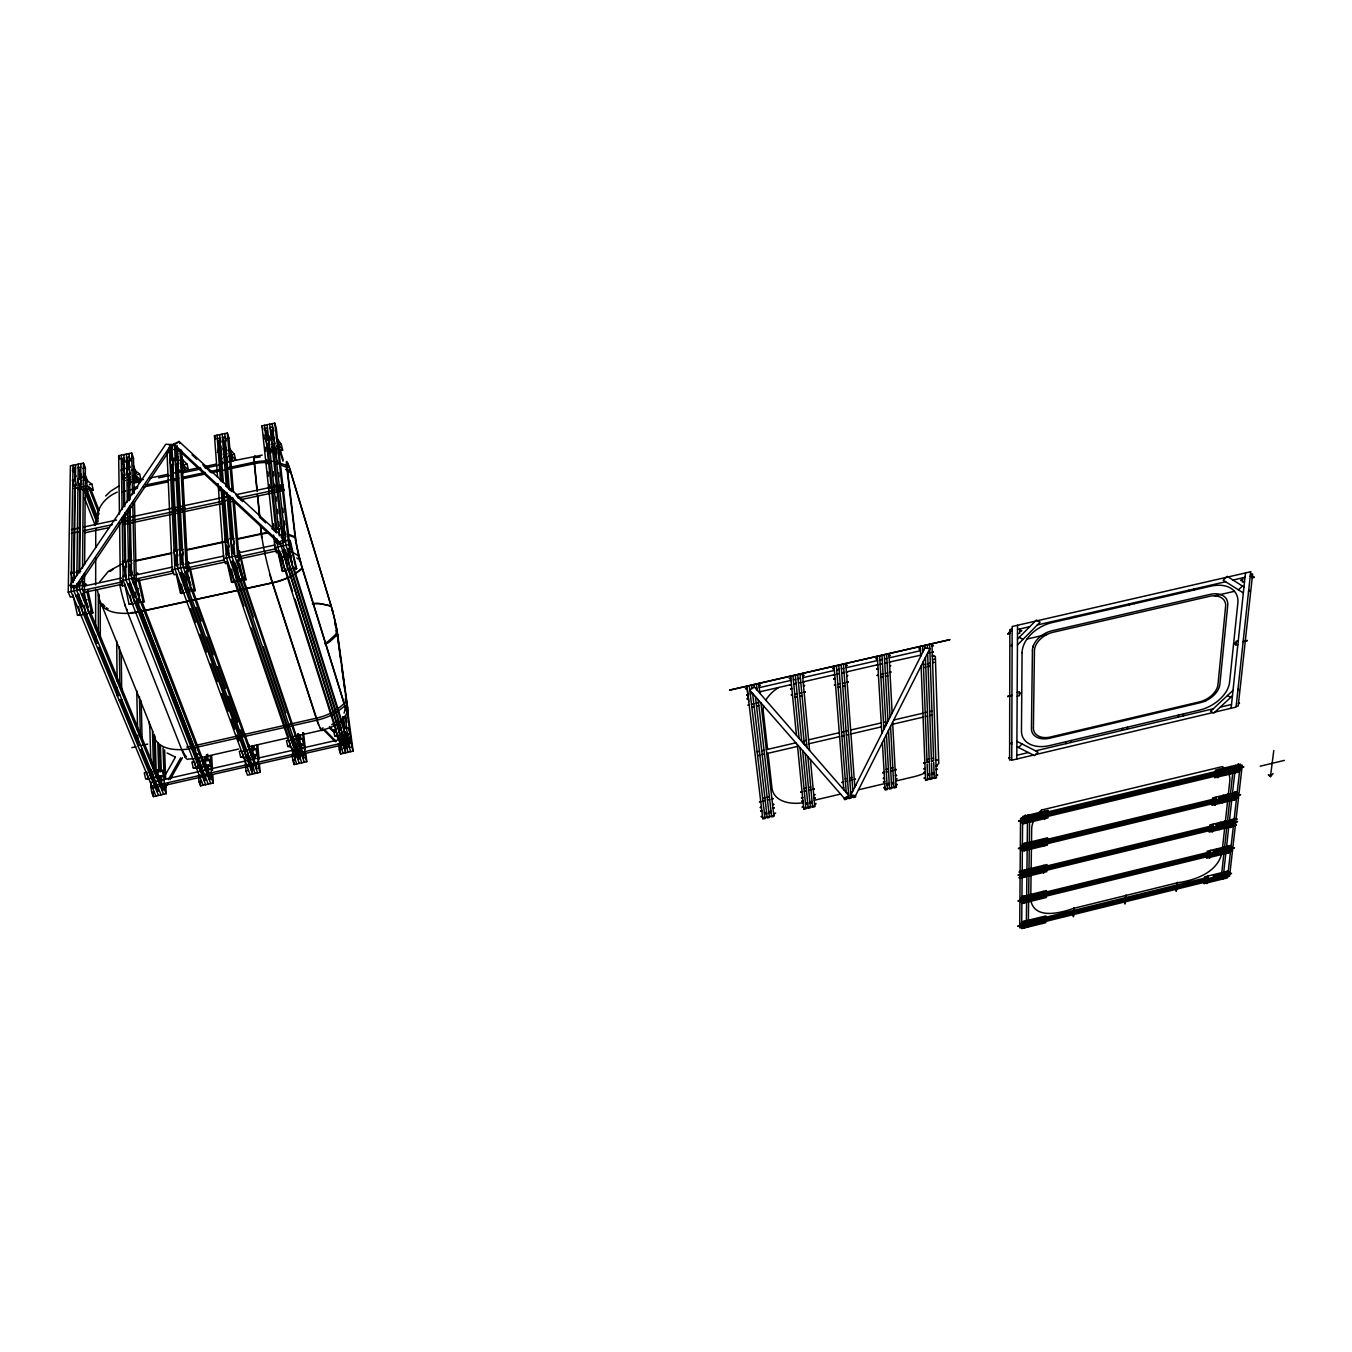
<?xml version="1.0" encoding="UTF-8"?>
<svg xmlns="http://www.w3.org/2000/svg" width="1352" height="1352" viewBox="0 0 1352 1352"><rect width="100%" height="100%" fill="white"/><g stroke="black" fill="none" stroke-linecap="round" stroke-linejoin="round"><path stroke-width="1.5" d="M95.62 635.051L95.603 643.4L98.358 642.792M95.62 628.781L95.671 589.151M95.671 584.977L95.705 557.852M95.722 547.425L95.738 528.649M95.738 524.475L95.755 516.126L98.307 515.585M1008.829 632.787L1009.876 632.55M1009.741 696.128L1009.606 760.094L1011.752 759.587M1009.741 695.773L1009.876 629.559L1012.158 629.035M1016.805 759.013L1017.549 625.283M81.576 594.677L84.399 594.069L84.551 573.062M84.618 564.646L85.379 467.961L83.486 463.077L70.405 465.798L68.225 592.125L70.304 597.111L73.126 596.502M1019.814 628.967L1019.797 633.158L1017.498 633.682M1019.729 925.85L1019.712 927.827L1229.593 876.079L1229.813 874.085M1019.729 925.579L1020.101 875.285L1235.677 822.777L1229.847 873.798M1020.523 820.884L1020.118 874.034L1235.812 821.509L1241.964 767.649M1020.523 820.579L1020.54 818.45L1242.251 765.164L1241.998 767.328M84.399 594.069L82.337 589.083L82.455 576.476M82.54 568.077L83.486 463.077M1020.692 927.506L1020.709 926.154L1228.782 874.879L1228.63 876.248M1021.588 818.23L1021.571 819.735L1042.73 814.648M1023.768 928.08L1024.191 927.979M1023.836 921.354L1024.258 921.253M1024.022 902.95L1024.444 902.849M1024.089 896.038L1024.512 895.937M1024.275 877.161L1024.698 877.042M1024.343 870.063L1024.765 869.944M1024.529 850.662L1024.968 850.543M1024.596 843.361L1025.036 843.259M1024.799 823.436L1025.238 823.334M1024.867 815.949L1025.306 814.986L1025.306 815.831M78.855 586.869L78.889 582.661M79.007 572.149L79.988 483.779M80.038 479.571L80.157 469.043M79.616 581.275L79.514 589.692L163.626 794.283M79.7 572.876L80.867 463.618M1026.303 927.472L1026.32 926.12M1026.337 924.768L1026.354 923.433M1026.354 922.081L1026.607 900.939M1026.607 899.57L1026.641 898.184M1026.641 896.798L1026.895 875.099M1026.895 873.696L1026.928 872.26M1026.928 870.84L1027.182 848.566M1027.182 847.112L1027.216 845.642M1027.216 844.189L1027.486 821.289M1027.486 819.802L1027.52 818.298M1027.52 816.811L1027.554 815.29M76.777 583.996L76.692 590.3L161.074 794.858M76.878 575.58L78.247 464.158M1027.79 927.1L1027.807 925.748M1027.824 924.413L1027.824 923.061M1027.841 921.709L1027.858 920.357L1045.907 915.929L1045.873 917.281M1028.095 900.584L1028.078 901.953L1046.296 897.491L1046.33 896.106M1028.111 899.198L1028.128 897.812M1028.145 896.427L1028.162 895.041L1046.431 890.579L1046.414 891.965M1028.399 874.727L1028.382 876.147L1046.837 871.651L1046.87 870.232M1028.416 873.324L1028.433 871.905M1028.449 870.485L1028.466 869.049L1046.989 864.553L1046.955 865.973M1028.72 848.194L1028.703 849.647L1047.394 845.118L1047.428 843.665M1028.737 846.741L1028.754 845.27M1028.771 843.817L1028.787 842.364L1047.546 837.817L1047.53 839.288M1029.041 820.918L1029.024 822.422L1047.969 817.859L1048.003 816.355M1029.058 819.43L1029.075 817.926M1029.092 816.422L1029.109 814.935M1028.365 920.239L1028.602 901.835M1028.686 894.923L1028.906 876.028M1028.99 868.93L1029.227 849.512M1029.311 842.228L1029.548 822.286M73.329 581.766L73.397 577.558M73.447 573.332L74.715 484.878M74.782 480.67L74.935 470.141L72.315 470.682M73.938 586.7L73.87 590.908L158.522 795.449M74.022 580.397L75.627 464.699M1030.816 894.399L1031.052 875.504M1031.153 868.407L1031.407 848.988M1031.508 841.704L1031.66 829.232A36.572 23.254 -25.1 0 1 1033.367 821.374M1042.493 923.467L1042.51 922.132M1042.544 920.78L1042.578 919.428M1042.595 918.076L1042.629 916.724M1042.983 898.303L1043 896.934M1043.034 895.548L1043.068 894.162M1043.085 892.776L1043.119 891.391M1043.507 871.06L1043.659 873.206M1043.541 869.64L1043.558 868.221M1043.592 866.801L1043.626 865.364M1043.997 845.946L1044.031 844.493M1044.048 843.023L1044.082 841.569M1044.116 840.099L1044.133 838.646M1044.555 817.183L1044.707 819.464M1044.589 815.695L1044.623 814.191M1044.64 812.687L1044.673 811.183M1045.789 921.32L1045.755 922.672L1021.673 928.604L1022.636 816.473L1048.138 810.355L1048.104 811.859M1045.823 919.968L1045.84 918.616M1046.347 894.737L1046.38 893.351M1046.904 868.812L1046.921 867.392M1047.462 842.212L1047.496 840.741M1048.037 814.867L1048.07 813.363M1065.967 743.651L1066.018 741.69M1069.584 618.574L1069.618 617.543M1071.004 742.468L1071.054 740.507M1074.924 617.357L1074.958 616.309M1071.376 913.665L1071.426 912.313M1073.437 914.51L1073.353 916.774L1073.843 914.408M1073.572 910.454L1074.079 907.733L1073.995 910.352M1075.989 912.532L1076.04 911.18M1122.346 730.317L1122.447 728.356M1129.309 604.868L1129.359 603.837M1127.331 729.134L1127.45 727.173M1134.598 603.651L1134.649 602.62M1123.073 900.922L1123.157 899.57M1125.084 901.767L1124.948 904.049L1125.489 901.666M1125.337 897.694L1125.912 894.973L1125.743 897.593M1127.669 899.79L1127.754 898.438M1178.352 717.067L1178.505 715.09M1188.594 591.263L1188.678 590.232M1183.321 715.884L1183.473 713.924M1193.85 590.063L1193.951 589.016M1174.466 888.264L1174.584 886.895M1176.426 889.109L1176.223 891.391L1176.832 889.008M1176.781 885.036L1177.423 882.298L1177.203 884.935M1179.028 887.132L1179.147 885.78M1204.057 882.298L1203.922 883.667L1227.515 877.837L1240.392 764.167L1215.448 770.167L1215.296 771.688M1204.209 880.929L1204.345 879.577M1204.48 878.208L1204.615 876.84L1222.293 872.496L1222.14 873.865M1206.643 856.813L1206.508 858.216L1224.354 853.839L1224.506 852.436M1206.795 855.427L1206.93 854.025M1207.082 852.622L1207.218 851.219L1225.115 846.842L1224.963 848.245M1209.313 830.669L1209.161 832.088L1227.227 827.694L1227.396 826.258M1209.448 829.232L1209.601 827.796M1209.736 826.359L1209.888 824.923L1228.022 820.512L1227.869 821.948M1212.034 803.815L1211.882 805.285L1230.185 800.857L1230.354 799.37M1212.186 802.344L1212.338 800.857M1212.474 799.387L1212.626 797.917L1231.013 793.472L1230.844 794.942M1214.823 776.234L1214.671 777.738L1233.227 773.276L1233.396 771.772M1214.992 774.713L1215.144 773.209M1207.268 881.504L1206.88 883.6L1207.353 882.805M1207.42 880.152L1207.556 878.783M1207.691 877.414L1208.063 875.995M1209.905 856.019L1209.499 858.165L1209.989 857.354M1210.04 854.616L1210.192 853.23M1210.327 851.828L1210.699 850.357M1212.592 829.858L1212.186 832.055L1212.676 831.243M1212.744 828.421L1212.896 826.985M1213.048 825.548L1213.42 824.061M1215.363 803.003L1214.941 805.251L1215.448 804.423M1215.516 801.533L1215.668 800.063M1215.82 798.576L1216.208 797.038M1218.22 775.423L1217.78 777.738L1218.287 776.876M1218.372 773.902L1218.524 772.398M1218.676 770.877L1219.082 769.305M1242.742 577.828L1242.302 582.07L1244.533 581.546M1231.114 708.262L1245.446 573.045M1217.358 848.735L1217.763 848.633M1219.386 829.604L1219.808 829.503M1220.146 822.422L1220.569 822.32M1222.242 802.767L1222.664 802.665M1223.036 795.398L1223.459 795.297M1225.182 775.22L1225.605 775.118M1225.977 767.632L1226.416 767.53M1250.684 571.845L1236.049 707.096L1214.907 712.098M1221.633 847.687L1222.056 847.586M1224.506 821.357L1224.912 821.255M1227.43 794.334L1227.853 794.232M1229.627 774.155L1230.05 774.037M1230.455 766.567L1230.878 766.466M1222.546 847.467L1224.642 828.32M1225.419 821.137L1227.565 801.482M1228.377 794.097L1229.745 781.49A36.588 22.73 -27.5 0 0 1229.002 774.29M1245.276 641.22L1238.212 705.964L1236.117 706.454M1245.31 640.865L1252.628 573.907L1250.397 574.414M1239.446 703.226L1238.5 703.277M1253.321 576.493L1252.341 576.543M1221.802 872.615L1223.847 853.957M1224.625 846.96L1226.72 827.813M1227.515 820.63L1229.678 800.976M1230.489 793.59L1232.72 773.412M1221.549 879.307L1221.684 877.955M1221.836 876.586L1221.988 875.217M1224.659 851.05L1224.811 849.647M1227.548 824.821L1227.701 823.385M1230.523 797.9L1230.675 796.429M1233.565 770.251L1233.734 768.747M1233.903 767.209L1234.072 765.705M1222.985 878.952L1223.138 877.6M1223.29 876.231L1223.442 874.862M1213.2 876.062L1223.594 873.493L1225.977 852.081M1226.112 850.678L1226.281 849.276M1226.433 847.873L1228.883 825.903M1229.036 824.466L1229.205 823.013M1229.357 821.577L1231.858 799.015M1232.027 797.528L1237.739 796.159L1237.57 797.629L1021.335 849.986L1021.335 848.532L1232.027 797.528L1232.196 796.058M1232.348 794.587L1234.934 771.4M1235.086 769.88L1235.272 768.358M1235.424 766.854L1235.61 765.333M1225.047 878.445L1225.453 878.344M1225.825 871.617L1226.23 871.516M1227.903 852.96L1228.326 852.858M1228.698 845.963L1229.103 845.862M1231.638 819.616L1232.061 819.515M1233.835 799.962L1234.258 799.86M1234.663 792.576L1235.187 791.63L1235.086 792.475M1236.928 772.381L1237.367 772.279M1237.773 764.809L1238.314 763.829L1238.212 764.691M1231.249 826.714L1230.743 827.61M1273.787 750.512L1270.441 776.639L1268.362 774.662L1270.441 776.623L1273.026 773.597M1032.894 647.152L1033.367 645.664M1221.566 854.515C1215.955 873.189 1194.678 880.321 1177.389 882.805M344.084 713.129L345.673 707.62L347.109 712.284A28.595 21.007 -6.5 0 1 344.016 717.675M886.76 723.675L850.763 795.145L855.546 795.618L929.855 648.656L924.886 647.98L886.895 723.421M99.642 581.918L108.329 571.372L121.748 564.088M164.944 788.672L168.037 783.214M170.082 779.58L182.419 757.779M162.172 790.531L165.248 785.09M168.341 779.631L180.695 757.83M163.947 777.315L175.304 757.34M76.895 587.85L76.016 585.703L171.349 444.538L165.789 444.233L70.067 585.281L70.946 587.41L76.895 587.85L172.076 446.65L171.349 444.538M287.553 534.699L295.547 537.792L287.046 466.524A21.125 1.724 76.4 0 1 290.308 470.885L331.088 606.118A19.807 1.538 76.7 0 1 332.761 612.067A19.756 1.538 76.7 0 1 337.206 633.04L328.063 641.49A40.611 30.978 -5.1 0 1 324.767 643.4M337.206 633.023L347.025 704.933L344.794 707.62M278.951 462.671L286.573 465.527A22.359 1.808 76.4 0 1 290.41 470.665L331.206 606A20.905 1.622 76.7 0 1 337.662 634.443L330.006 641.524A40.949 31.248 -5.1 0 1 325.24 644.346M337.662 634.46L347.65 707.4L345.351 709.986M105.659 495.998L110.492 491.3L119.365 485.672M1012.107 644.465L1010.992 645.597L1012.107 646.205M1017.481 639.073L1036.359 620.078L1040.094 622.19L1017.448 644.955M295.53 537.724A22.004 1.876 76.5 0 0 302.375 567.975L344.287 703.53L336.918 709.631M1011.803 742.501L1010.721 743.566L1011.803 744.107M1018.495 747.504L1022.112 743.989M1238.449 589.844L1242.437 586.024M1248.521 591.77L1249.721 590.638L1248.724 589.996M286.573 465.527L295.057 536.727A23.254 1.994 76.5 0 0 302.307 568.702L344.76 705.981L337.341 711.845M1233.024 690.382L1210.547 711.304L1213.775 713.146L1232.449 695.79M1237.807 690.788L1238.956 689.74L1237.993 689.182M302.375 567.975L294.415 574.059M302.307 568.702L294.297 574.566M337.206 721.207L335.854 722.188M110.188 571.406L113.196 569.243M803.257 743.194L848.819 795.601L844.29 798.288L749.65 689.976L754.45 687.053L803.037 742.958M335.195 710.713L333.403 711.76A42.03 26.736 -16.6 0 1 316.216 718.233L195.77 745.408M333.285 723.827L331.73 724.672M290.629 576.205L292.556 575.158M173.631 444.064L279.272 541.966L284.934 539.042L285.61 541.206L279.949 544.112L174.357 446.16L173.631 444.064L179.055 441.462L284.934 539.042M117.252 492.162C105.862 496.843 94.86 508.605 98.155 521.788M1205.781 700.758L1204.074 701.485M122.305 491.976L125.753 490.877M322.249 728.187L323.162 727.967M1073.64 908.341C1061.489 912.617 1035.598 920.019 1030.951 901.26M1074.063 908.24L1125.472 895.582M1125.878 895.48L1176.967 882.907M1021.723 921.878L1026.371 920.729M1223.746 872.124L1228.292 871.009M1223.594 873.493L1229.086 872.141L1228.934 873.51L1020.726 924.819L1020.726 923.467L1207.911 877.363M1214.738 877.009L1221.498 875.352M1017.988 926.002L1021.689 925.089M1227.92 874.271L1231.537 873.375L1227.886 874.558M1017.988 926.289L1021.689 925.376M1219.724 828.117L1220.586 827.914M1021.943 896.562L1026.658 895.413M1226.602 846.47L1231.199 845.338M1210.564 851.777L1020.929 898.201L1020.929 899.587L1231.841 847.924L1232.01 846.521L1213.014 851.168M1018.157 900.804L1019.915 900.381M1232.771 848.228L1234.477 847.805L1232.737 848.532M1018.157 901.091L1019.915 900.669M1021.875 903.474L1026.574 902.325M1225.825 853.484L1230.404 852.351M1222.901 798.305L1223.78 798.086M1020.135 871.026L1026.945 869.421M1229.526 820.14L1236.167 818.467M1019.205 871.888L1020.135 871.668M1026.928 870.012L1028.095 869.725M1228.326 821.002L1229.458 820.732M1236.1 819.109L1236.995 818.889M1019.205 872.192L1020.135 871.972M1026.928 870.316L1028.095 870.029M1228.292 821.306L1229.424 821.036M1236.049 819.413L1236.962 819.194M1022.146 872.006L1213.268 825.497M1215.769 824.889L1234.021 820.444M1018.242 874.947L1022.129 873.983M1233.784 822.455L1237.587 821.526L1233.751 822.76M1018.242 875.234L1022.129 874.288M1022.112 876.265L1233.531 824.754M1019.171 877.566L1020.084 877.347M1026.878 875.69L1028.027 875.403M1227.684 826.765L1228.816 826.478M1235.441 824.872L1236.336 824.652M1019.171 877.87L1020.084 877.634M1026.861 875.995L1028.027 875.707M1227.65 827.069L1228.782 826.782M1235.407 825.176L1236.303 824.957M1020.084 878.276L1026.861 876.518M1228.714 827.323L1235.322 825.818M1260.216 766.195L1284.4 760.382M1022.568 823.976L1027.452 822.793M1234.765 772.905L1239.531 771.755M1022.399 843.902L1027.233 842.735M1232.517 793.1L1237.249 791.951M1216.056 798.525L1021.368 845.608L1021.351 847.062L1237.908 794.672L1238.077 793.202L1218.591 797.917M1215.904 799.995L1218.422 799.387M1018.478 848.329L1020.321 847.89M1238.838 795.01L1240.629 794.587L1238.804 795.331M1018.478 848.65L1020.304 848.194M1022.332 851.185L1027.148 850.019M1231.706 800.485L1236.404 799.336M1041.615 810.017L1222.242 766.652A30.927 19.198 -27.6 0 1 1224.405 768.02M1240.223 765.705L1241.221 765.452L1241.052 766.973L1043.778 814.394M1018.597 821.036L1022.602 820.072M1239.97 767.818L1243.891 766.871L1239.936 768.139M1018.597 821.357L1022.602 820.394M1042.646 817.656L1021.554 822.726L1021.554 821.222L1240.882 768.494L1240.713 770.015L1043.71 817.385M772.6 804.812L773.783 804.524M813.752 795.094L814.884 794.824M895.463 775.794L896.596 775.524M936.057 766.212L937.206 765.942M773.006 808.276L774.206 807.989M814.073 798.559L815.273 798.272M895.649 779.276L896.849 779.005M936.159 769.71L937.342 769.423M773.648 813.921L774.899 813.634M814.597 804.237L815.864 803.933M895.953 784.988L897.204 784.684M936.361 775.423L937.595 775.118M762.663 798.39L764.911 797.849M767.142 797.325L769.389 796.801M804.017 788.638L806.248 788.115M808.496 787.591L810.727 787.05M845.203 778.938L847.417 778.414M849.631 777.89L851.861 777.366M886.168 769.271L888.382 768.764M890.596 768.24L892.81 767.716M926.965 759.672L929.162 759.148M931.359 758.624L933.556 758.117M759.486 801.702L760.72 801.398M771.908 798.762L773.09 798.491M800.807 791.951L802.04 791.664M813.177 789.027L814.36 788.757M841.958 782.25L843.175 781.963M854.261 779.343L855.444 779.073M882.89 772.6L884.107 772.313M895.142 769.71L896.325 769.423M923.653 762.984L924.852 762.697M935.837 760.111L937.004 759.841M762.967 801.026L765.215 800.502M767.446 799.978L769.694 799.438M804.288 791.292L806.519 790.768M808.75 790.244L810.963 789.72M845.406 781.591L847.62 781.067M849.833 780.543L852.047 780.019M886.321 771.941L888.534 771.417M890.748 770.893L892.945 770.387M927.066 762.342L929.263 761.818M931.46 761.294L933.657 760.787L929.652 644.346M771.958 799.1L773.141 798.812M813.211 789.365L814.394 789.095M854.278 779.682L855.461 779.411M895.159 770.048L896.342 769.761M935.854 760.449L937.021 760.179M760.297 807.381L761.396 807.11M772.567 804.474L773.75 804.203M801.499 797.646L802.615 797.376M813.718 794.756L814.85 794.486M842.516 787.962L843.614 787.692M854.684 785.09L855.833 785.09M883.346 778.313L884.445 778.059M895.447 775.457L896.579 775.186M923.991 768.713L925.072 768.46M936.04 765.874L937.206 765.604M854.701 785.428L855.799 785.157M760.635 810.845L761.818 810.575M772.955 807.938L774.172 807.651M801.77 801.128L802.953 800.84M814.039 798.221L815.239 797.95M883.481 781.811L884.647 781.54M895.632 778.938L896.832 778.668M924.058 772.229L925.207 771.958M936.159 769.372L937.342 769.085M760.669 811.183L761.852 810.896M801.804 801.466L802.987 801.178M883.498 782.149L884.664 781.878M924.058 772.567L925.224 772.296M814.242 800.283L840.589 794.063M858.486 789.822L884.766 783.602M895.751 781.017L914.307 776.623A38.684 26.398 -23.2 0 0 925.241 772.803M764.37 812.839L766.601 812.315M768.832 811.792L771.062 811.268M805.437 803.122L807.668 802.598M809.882 802.074L812.096 801.55M846.842 793.337L848.532 792.931M850.729 792.424L852.335 792.035M887.013 783.839L889.21 783.315M891.407 782.808L893.587 782.284M927.506 774.257L929.686 773.75M931.883 773.226L934.063 772.719M764.522 814.022L766.736 813.498M768.967 812.975L771.198 812.451M805.555 804.305L807.769 803.798M809.983 803.274L812.197 802.75M847.721 794.334L848.617 794.131M887.081 785.039L889.278 784.515M891.458 783.991L893.655 783.467M927.557 775.457L929.737 774.933M931.917 774.426L934.114 773.902M1016.822 755.278L1028.399 752.54M1035.547 750.85L1213.234 708.803M1220.214 707.164L1231.52 704.476M1009.606 757.441L1008.626 757.999L1009.606 757.779M761.244 816.523L762.494 816.219M773.614 813.6L775.676 813.11M802.26 806.823L803.51 806.519M814.58 803.899L815.831 803.612M883.752 787.54L884.985 787.236M895.937 784.65L897.187 784.346M924.21 777.958L925.427 777.67M936.344 775.085L937.578 774.797M1238.466 703.615L1239.429 703.395M761.277 816.861L762.528 816.557M802.294 807.144L803.544 806.857M883.769 787.861L885.002 787.574M924.21 778.296L925.444 778.008M762.731 818.23L773.834 815.611M803.713 808.53L814.766 805.91M844.493 798.88L855.495 796.26M885.104 789.264L896.055 786.661M925.512 779.698L936.412 777.113M1033.401 755.092L1011.752 760.213L1012.175 626.5L1250.718 571.744M1035.531 754.585L1212.812 712.588M759.52 802.023L760.753 801.736M800.84 792.289L802.074 792.002M841.975 782.588L843.192 782.301M882.907 772.938L884.123 772.651M923.669 763.322L924.869 763.035M842.549 788.284L843.648 788.03M883.363 778.651L884.462 778.397M924.007 769.051L925.089 768.798M760.331 807.702L761.446 807.448M801.533 797.984L802.632 797.714M757.137 751.813L759.435 751.289M761.717 750.749L764.015 750.208M766.314 749.684L795.804 742.806M804.017 740.896L806.299 740.355M808.58 739.831L839.288 732.683M841.569 732.142L843.834 731.618M846.115 731.094L848.38 730.553M850.645 730.029L881.217 722.914M883.481 722.39L885.746 721.867M893.79 719.991L922.943 713.197M925.191 712.673L927.438 712.149M929.703 711.625L931.951 711.101M1017.194 692.241L1019.425 691.717L1019.391 695.688L1017.177 696.195M1238.263 640.73L1236.1 641.237L1235.677 645.242L1237.841 644.735M1007.679 696.263L1011.955 695.266M1019.408 693.525L1021.216 693.103M1234.139 643.467L1235.897 643.062M1243.164 641.372L1247.321 640.409M1007.679 696.618L1011.955 695.621M1019.408 693.88L1021.199 693.458M1234.106 643.839L1235.863 643.417M1243.113 641.727L1247.271 640.763M757.593 755.734L759.892 755.193M762.173 754.669L764.471 754.129M766.753 753.588L797.562 746.405M804.626 744.766L806.671 744.293M808.952 743.752L839.609 736.603M841.873 736.08L844.138 735.556M846.403 735.015L848.667 734.491M850.932 733.967L881.453 726.852M883.701 726.328L885.661 725.872M892.726 724.216L923.095 717.135M925.343 716.611L927.59 716.087M929.838 715.563L932.086 715.039M759.013 685.768L760.297 685.481M802.581 675.78L803.865 675.493M845.946 665.843L847.231 665.556M889.109 655.957L890.376 655.652M932.052 646.104L933.319 645.817M803.189 682.152L804.339 681.898M846.42 672.231L847.569 671.961M889.447 662.362L890.596 662.091M932.255 652.526L933.455 651.884L932.255 652.154M932.39 656.413L933.556 656.142M932.508 659.725L935.415 659.049M1026.996 639.04L1047.09 634.409M1214.772 595.826L1234.461 591.314M749.126 704.612L747.842 705.288L749.16 704.983M792.424 694.658L791.157 694.945L792.458 695.012M804.102 691.971L805.302 691.869M835.519 684.737L834.268 685.025L835.553 685.109M847.146 682.05L848.346 681.966M878.411 674.868L877.161 675.341M889.971 672.197L891.154 671.927L889.988 672.569M932.593 662.395L933.776 662.311M751.475 704.274L753.824 703.733M756.174 703.192L758.523 702.668M794.773 694.32L797.105 693.779M799.438 693.238L801.787 692.697M837.851 684.399L840.183 683.858M842.499 683.335L844.831 682.794M880.727 674.53L883.042 674.006M885.357 673.465L887.656 672.941M923.382 664.711L925.681 664.187M931.46 761.48L927.996 663.815L930.294 663.122M804.136 692.325L805.319 692.055M847.163 682.422L848.346 682.152M932.61 662.767L933.776 662.497M751.83 707.18L754.163 706.64M756.528 706.099L758.861 705.558M795.06 697.21L797.393 696.686M799.725 696.145L802.057 695.604M838.088 687.306L840.403 686.782M842.735 686.241L845.034 685.701M880.896 677.453L883.194 676.913M885.509 676.389L887.825 675.848M923.501 667.635L925.799 667.111M928.097 666.57L930.396 666.046M747.132 688.117L745.527 688.489M758.962 685.396L760.263 685.109M789.45 678.417L790.785 678.112M802.547 675.408L803.832 675.121M832.883 668.463L834.218 668.158M845.929 665.471L847.197 665.167M876.113 658.542L877.431 658.255M889.092 655.585L890.36 655.281M919.123 648.69L920.442 648.385M932.035 645.732L933.303 645.445M789.483 678.788L790.819 678.484M832.917 668.834L834.252 668.53M876.13 658.931L877.448 658.627M919.14 649.061L920.458 648.774M745.56 688.861L747.183 688.489L748.721 701.434M755.683 688.489L756.866 688.202M759.232 687.661L791.005 680.377M793.37 679.836L795.72 679.295M798.069 678.755L800.418 678.214M802.767 677.69L834.387 670.423M836.736 669.899L839.068 669.358M841.417 668.817L843.749 668.277M846.098 667.753L877.566 660.537M879.898 659.996L882.231 659.455M884.546 658.931L886.878 658.39M889.21 657.866L920.526 650.684M922.841 650.143L923.923 649.889M1017.532 629.491L1029.802 626.669M1037.373 624.945L1225.622 581.749M1233.024 580.059L1244.989 577.304M1009.876 631.367L1012.158 630.843M1250.211 576.222L1252.425 575.715M1008.829 632.415L1009.876 632.178M1252.29 576.932L1253.304 576.696M1007.747 633.649L1009.876 633.158M1019.814 630.877L1021.656 630.455M1242.539 579.755L1240.73 580.16M1252.222 577.524L1254.284 577.05M1007.747 634.02L1009.876 633.53M1019.797 631.249L1021.656 630.826M1240.697 580.549L1242.505 580.126M1252.189 577.912L1254.25 577.439M747.893 694.472L746.693 694.945M750.275 693.982L752.625 693.441M759.706 691.818L791.427 684.534M793.776 683.994L796.125 683.453M798.457 682.912L800.807 682.388M803.156 681.847L834.725 674.597M837.057 674.057L839.389 673.516M841.721 672.992L844.07 672.451M846.403 671.91L877.803 664.711M880.135 664.17L882.467 663.629M884.783 663.105L887.115 662.564M889.43 662.041L920.695 655.179M929.939 652.729L927.624 653.269L927.996 663.815M746.71 695.131L747.943 694.843M759.74 692.139L760.923 691.531M790.227 685.126L791.444 684.856M833.525 675.189L834.742 674.918M876.62 665.302L877.82 665.015M748.349 698.325L747.132 698.798M791.799 688.337L790.565 688.81M803.51 685.65L804.693 685.38L803.544 686.022M835.012 678.4L833.795 678.873M846.673 675.73L847.856 675.459L846.707 676.101M878.023 668.53L876.806 668.986M889.633 665.86L890.799 665.59L889.65 666.232M932.373 656.041L933.556 655.957M747.149 698.984L748.4 698.697M790.582 688.996L791.833 688.709M833.812 679.059L835.046 678.772M876.823 669.172L878.056 668.902M877.178 675.527L878.428 675.24M148.179 778.127L146.861 772.229L144.275 772.82L145.594 778.701L153.317 778.414M152.032 771.062L149.447 771.637L150.765 777.535L160.82 777.417M155.919 776.369L163.507 776.116L162.206 770.302L157.187 769.896L154.601 770.471L155.919 776.369L161.682 776.724M195.803 767.328L194.502 761.446L191.916 762.038L193.235 767.902L202.445 767.97M198.372 766.736L200.941 766.162L199.64 760.28L197.071 760.872L198.372 766.736L202.851 767.192M203.51 765.587L210.439 765.469L209.154 759.672L204.76 759.131L202.192 759.706L203.51 765.587L208.546 766.111M240.639 757.171L243.191 756.579L241.873 750.732L239.321 751.306L240.639 757.171L244.543 757.745M245.76 756.005L248.312 755.43L246.994 749.566L244.442 750.157L245.76 756.005L249.579 756.596M250.864 754.855L257.15 754.889L255.849 749.109L249.545 748.991L250.864 754.855L256.407 755.734L253.906 756.309M287.79 746.473L290.342 745.898L289.024 740.068L286.472 740.642L287.79 746.473L291.069 747.2M292.877 745.324L295.429 744.749L294.111 738.919L291.559 739.493L292.877 745.324L296.088 746.05M297.964 744.175L303.608 744.344L302.307 738.581L296.646 738.344L297.964 744.175L302.578 745.273L300.093 745.831M335.921 729.455L333.386 730.029L334.704 735.843L337.24 735.268L336.361 731.398M339.758 734.711L342.293 734.136L340.974 728.305L338.439 728.88L339.758 734.711L342.343 735.572M344.811 733.561L349.83 733.866L348.529 728.12L343.493 727.731L344.811 733.561L348.529 734.846L346.044 735.42M150.68 778.262L153.232 777.687M155.801 777.096L158.37 776.521M198 767.53L200.552 766.956M203.104 766.381L205.656 765.807L204.777 761.92M245.067 756.866L247.619 756.292M338.507 735.691L341.025 735.116M343.526 734.558L346.044 733.984M160.956 776.69L163.507 776.116M207.921 766.043L210.439 765.469M254.632 755.447L257.15 754.889M301.09 744.918L303.608 744.344M347.329 734.44L349.83 733.866M350.219 737.212L351.317 742.958L151.559 788.351L150.816 786.577L150.697 782.487L350.219 737.212L350.776 739.02L340.501 741.352M295.294 751.611L301.462 750.208M150.816 786.577L350.76 741.166M165.89 785.36L166.178 793.692L153.401 796.615L151.678 792.458L154.229 791.883M159.367 790.717L156.798 791.292L156.612 785.039M163.034 747.893L164.488 789.551L161.919 790.143L161.429 775.558M212.771 774.578L213.295 782.977L200.569 785.867L198.947 781.71L201.499 781.135M206.602 779.969L204.051 780.56L203.696 774.24M210.304 755.717L211.689 778.82L209.137 779.394L208.276 764.691M259.432 763.965L260.159 772.296L247.5 775.186L245.98 771.012L248.514 770.437M256.694 745.222L258.654 768.139L256.12 768.713L255.596 762.46M305.856 753.419L306.786 761.683L294.195 764.556L292.759 760.382L295.294 759.807L294.854 755.667M302.628 732.716L305.383 757.509L302.848 758.083L301.276 743.617M345.47 694.843L353.159 751.12L340.636 753.977L339.301 749.785L341.819 749.211L341.008 742.958M346.737 709.428L351.858 746.929L349.357 747.504L347.38 732.919M131.82 747.673L135.825 746.777M141.825 745.425L147.824 744.073M139.729 750.039L142.349 749.447M202.158 757.289L238.594 749.042M248.16 746.879L288.213 737.82M292.032 736.958L322.418 730.08M149.362 772.414L151.931 771.823M154.5 771.248L157.069 770.674M196.682 761.7L199.234 761.125M201.786 760.551L204.338 759.976M243.766 751.053L246.301 750.478M248.836 749.904L251.387 749.329M290.595 740.44L293.13 739.882M295.649 739.307L298.184 738.733L299.485 744.529M159.654 770.877L162.206 770.302M206.619 760.246L209.154 759.672M255.849 749.109L249.545 748.991M299.789 739.155L302.307 738.581M346.027 728.694L348.529 728.12M140.557 745.121L137.938 745.712L137.718 735.15M119.956 695.165L117.269 695.773L117.185 687.374M119.162 700.302L121.832 699.711M97.581 648.166L100.318 647.557M78.703 601.572L81.492 600.981M84.28 600.372L87.069 599.764M135.656 589.269L138.428 588.661L137.16 587.985M186.762 578.217L189.517 577.625L188.401 576.915M282.652 557.497L285.373 556.906L284.579 556.128M288.094 556.314L290.832 555.723L290.038 554.945M77.487 615.278L81.745 615.261L77.487 615.278L72.957 594.914M83.08 614.062L87.322 614.045L83.08 614.062L78.551 593.714M83.807 590.993L88.674 612.845L92.899 612.845L87.931 590.554M129.082 604.074L133.172 604.107L129.082 604.074L124.553 583.794M130.113 582.594L134.659 602.874L138.715 602.908L137.803 598.868M135.673 581.394L140.202 601.674L144.258 601.708L139.273 579.467M180.407 592.953L184.294 593.021L180.407 592.953L176.318 574.752M181.506 572.048L185.934 591.753L189.804 591.821L188.908 587.782M186.914 570.341L191.46 590.554L195.313 590.621L190.345 568.465M231.429 581.884L235.147 581.985L231.429 581.884L227.339 563.733M236.938 580.701L240.622 580.802L236.938 580.701L232.51 561.046M242.43 579.501L246.098 579.602L242.43 579.501L238.003 559.846M282.162 570.882L285.711 571.017L282.162 570.882L277.616 550.771M287.638 569.699L291.153 569.834L287.638 569.699L283.092 549.588M293.114 568.516L296.612 568.651L293.114 568.516L288.567 548.405M92.899 612.845L88.674 612.845M138.715 602.908L134.659 602.874M144.258 601.708L140.202 601.674M189.804 591.821L185.934 591.753M195.313 590.621L191.46 590.554M73.143 582.627L70.879 572.454L75.171 572.589M77.385 575.327L76.472 571.254L80.748 571.389M126.091 577.625L122.457 561.401L126.564 561.57M131.195 574.397L128.017 560.201L132.107 560.37M177.382 566.572L173.749 550.399L177.67 550.602M182.909 565.373L179.292 549.216L183.179 549.419M228.387 555.587L224.753 539.465L228.488 539.702M233.896 554.404L230.262 538.282L233.98 538.518M275.47 528.581L279.036 528.852L275.47 528.581L276.383 532.603M283.666 539.465L280.946 527.415L284.478 527.686M135.149 560.708L171.822 552.833M186.086 549.774L222.776 541.898M237.039 538.84L261.494 533.601A45.292 35.203 -3.3 0 1 267.578 532.62M134.676 561.3L171.434 553.424M185.731 550.348L224.516 542.034M236.769 539.397L261.274 534.141L260.446 525.843M275.808 542.727L279.357 542.963M286.742 540.377L290.257 540.614L296.612 568.651M71.115 587.478L73.921 586.869M76.743 586.261L79.565 585.653M123.083 576.29L125.888 575.682M128.694 575.09L131.499 574.482M174.78 565.153L177.568 564.561M180.34 563.953L183.128 563.361M226.173 554.1L228.944 553.492M231.716 552.9L234.487 552.309M277.278 543.098L280.033 542.507M282.788 541.898L285.542 541.307L280.996 536.964M82.709 586.413L121.596 578.031M133.865 575.394L172.752 567.012M185.038 564.375L223.925 555.993M238.256 552.917L275.098 544.974M68.225 592.125L82.337 589.083M125.094 585.298L122.288 585.889L120.328 580.887L134.389 577.862L132.766 502.961M176.791 574.144L174.002 574.735L172.16 569.716L186.12 566.708L179.968 449.303M228.184 563.04L225.412 563.649L223.688 558.613L240.555 554.709M279.289 552.022L276.535 552.613L274.929 547.577L288.736 544.602L274.777 423.159L261.984 425.829L272.918 528.683M82.675 590.418L121.646 582.019M133.949 579.366L172.938 570.966M185.241 568.313L224.212 559.914M236.532 557.261L275.504 548.844M83.537 592.548L122.474 584.148M134.778 581.495L173.715 573.096M188.063 570.003L227.001 561.604M239.304 558.951L276.18 550.991M75.932 595.894L78.754 595.286M127.899 584.689L130.705 584.081M134.473 501.643L136.315 582.864L133.51 583.472L133.375 577.22M179.579 573.535L182.368 572.927M185.139 572.335L187.928 571.727L181.438 450.013M230.955 562.449L233.727 561.84M236.499 561.249L239.27 560.658L234.183 500.341M282.044 551.413L284.799 550.822M287.553 550.23L290.308 549.639L276.264 428.077L274.777 423.159M71.386 529.629L79.599 527.888M83.706 527.01L116.542 520.047M122.711 518.745L229.451 496.099M235.603 494.781L282.821 484.776L283.886 490.489L240.724 499.665M123.505 520.841L129.657 519.54M172.718 510.397L185.038 507.777M277.312 488.19L283.464 486.889M71.318 533.364L79.548 531.623M83.672 530.745L112.469 524.627M122.762 522.447L229.739 499.733M237.969 497.975L283.244 488.376L283.886 490.489M84.517 532.857L109.174 527.618M123.556 524.559L224.28 503.164M228.387 502.285L234.555 500.967M174.847 458.514L177.467 457.956L178.802 463.905L176.183 464.446L174.847 458.514L177.281 460.795M83.266 480.416L85.903 479.875L91.936 484.168L93.254 490.015L90.652 490.573L84.601 486.365L87.221 485.807L93.254 490.015M131.668 470.276L134.27 469.735L139.662 474.146L140.963 479.994L135.606 475.65L134.27 469.735M179.799 460.187L182.402 459.646L187.134 464.192L188.435 470.006L183.737 465.544L182.402 459.646M217.351 452.312L219.937 451.771M227.694 450.148L230.279 449.608L234.352 454.272L235.67 460.086L231.598 455.506L230.279 449.608M73.701 485.959L76.337 485.402L75.002 479.419L72.366 479.977L73.701 485.959L79.937 490.201M78.991 484.844L81.627 484.286L80.292 478.321L77.656 478.862L78.991 484.844L82.066 486.973L79.346 487.464L85.48 491.655L88.066 491.114L85.024 489.002M122.457 475.718L125.094 475.177L123.759 469.212L121.122 469.769L122.457 475.718L125.246 477.915M127.713 474.62L130.35 474.062L129.015 468.113L126.378 468.654L127.713 474.62L130.468 476.817M170.96 465.544L173.58 465.003L172.245 459.055L169.625 459.612L170.96 465.544L173.411 467.792L170.741 468.282L173.191 470.496M219.21 455.421L221.812 454.88L220.477 448.948L217.875 449.506L219.21 455.421L222.049 458.497M226.561 451.822L225.683 447.867L223.08 448.408L224.415 454.34L227.018 453.782M267.206 445.366L269.792 444.808L268.457 438.91L265.854 439.451L267.206 445.366L271.313 450.774M272.377 444.267L274.963 443.726L273.628 437.828L271.042 438.369L272.377 444.267L276.416 449.709M89.35 484.709L91.936 484.168M137.076 474.687L139.662 474.146M184.565 464.716L187.134 464.192M231.8 454.813L234.352 454.272M278.799 444.943L281.334 444.419L282.652 450.199L280.118 450.74L277.802 447.613M74.106 488.562L76.726 488.004M125.161 477.847L122.542 478.388L125.314 480.552M130.383 476.749L127.781 477.29L130.62 479.554L128.034 480.095M135.606 475.65L132.986 476.208L138.394 480.535M181.134 466.102L183.737 465.544M218.686 458.21L221.272 457.669M223.857 457.128L226.443 456.587M231.598 455.506L229.012 456.047L233.119 460.61M266.378 448.205L268.947 447.664L268.068 443.743M271.515 447.123L274.084 446.582M276.653 446.042L279.222 445.501L282.652 450.199M85.159 489.103L87.762 488.545M133.223 478.997L135.808 478.456M175.878 470.04L178.447 469.499M128.085 482.698L143.346 479.436M149.447 478.169L167.749 474.315M171.822 473.453L200.231 467.488M204.27 466.643L216.388 464.091M220.427 463.246L262.22 455.1M132.614 483.323L140.642 481.633M158.708 477.831L172.769 474.873M182.807 472.761L201.076 468.924M205.2 468.045L221.677 464.581M133.797 487.531L137.887 486.669M146.067 484.945L178.768 478.067M182.858 477.205L205.335 472.473M209.425 471.611L221.694 469.026M225.784 468.164L254.396 462.13A43.382 34.679 -1.8 0 1 272.732 461.421M129.386 500.341L129.184 490.032L137.397 488.309M143.549 487.007L168.155 481.836M172.262 480.957L178.413 479.673M182.503 478.811L205.065 474.045M211.216 472.761L254.294 463.685A42.977 34.324 -1.8 0 1 270.975 462.807M119.449 514.132L118.672 455.725L131.685 453.005L133.476 457.905L134.27 493.311M169.287 445.163L177.044 443.54M217.588 477.391L214.461 435.733L227.339 433.046L228.927 437.963L233.474 492.027M75.594 468.181L72.957 468.722L76.033 476.563M80.833 467.082L78.213 467.64L82.033 477.425M172.025 448.036L169.439 448.577L173.597 460.474M267.476 428.111L264.907 428.652L268.609 440.701M82.759 468.502L85.379 467.961M130.874 458.446L133.476 457.905M168.409 450.605L170.994 450.064M173.58 449.523L176.149 448.982L176.689 459.494M226.359 438.504L228.927 437.963M803.139 802.716C791.765 804.66 774.493 802.378 772.043 788.706L768.02 753.301M254.649 457.652L260.175 456.976M145.594 778.701L149.041 778.904M150.765 777.535L154.162 777.738M70.067 585.281L76.016 585.703M148.585 772.347L152.759 772.668M149.447 771.637L152.861 771.908M154.601 770.471L162.054 771.062M193.235 767.902L196.26 768.189M204.558 766.533L207.481 766.837M197.071 760.872L200.062 761.227M202.192 759.706L208.698 760.5M274.828 461.759L276.906 462.164M275.284 463.449L277.397 463.922M285.576 469.347L290.41 470.665M291.559 739.493L294.787 740.288M287.114 533.888L295.057 536.727M287.655 471.409L290.781 472.44M279.475 464.48L287.148 467.589M334.704 735.843L337.358 736.705M333.386 730.029L336.056 730.942M331.206 606L319.461 603.533A40.56 24.961 -15.9 0 0 313.816 603.448M331.088 606.118L321.472 603.82A40.847 25.147 -15.9 0 0 312.329 603.769M79.531 584.977L81.002 585.669M85.125 583.777L86.562 584.47M175.473 757.103L167.056 752.996M70.879 572.454L72.383 573.197M76.472 571.254L77.96 571.997M1016.873 746.693L1034.449 755.616L1038.049 752.135L1016.907 741.335M1019.188 637.333L1022.957 639.412M131.076 573.873L132.378 574.6M136.636 572.673L137.921 573.417M122.457 561.401L123.792 562.162M1227.498 695.519L1230.726 697.378M128.017 560.201L129.336 560.979M1243.333 592.937L1223.188 580.211L1227.193 576.358L1243.975 586.988M106.352 607.724L108.076 608.822M176.808 564.038L177.957 564.781M182.351 562.838L183.483 563.598M188.976 562.415L187.877 561.655L194.232 589.962M173.749 550.399L174.915 551.193M179.292 549.216L180.424 550.01M233.862 567.08L234.825 567.823M127.916 479.994L130.671 482.157M239.372 565.897L240.318 566.64M133.104 478.912L135.825 481.075L134.946 477.172M296.832 557.92L298.031 558.934M299.13 560.032L300.6 561.773L298.37 555.976A31.688 24.573 -3.5 0 0 288.652 550.856M224.753 539.465L225.75 540.293M239.76 551.481L238.814 550.687L245.168 578.909M230.262 538.282L231.226 539.11M192.052 454.88L196.648 459.122M202.783 464.784L210.456 471.865M225.784 486.01L231.919 491.672M236.532 495.914L242.667 501.575M259.533 517.14L265.668 522.802M271.803 528.463L276.399 532.705M179.546 470.513L175.946 467.184L178.532 466.643L176.183 464.446M182.317 467.2L185.883 470.547M329.415 726.632L335.347 732.615M341.279 738.615L344.236 741.606M329.989 728.407L332.947 731.398M341.836 740.389L344.811 743.38M324.395 729.472L336.225 741.487M323.483 729.742L335.313 741.758M104.881 606.507L102.651 603.837M280.946 527.415L281.757 528.277M220.089 459.731L222.911 462.756M225.243 458.649L228.015 461.691M224.415 454.34L227.204 457.415M267.578 449.76L269.961 452.869L269.099 448.999M272.698 448.678L275.048 451.805M281.334 444.419L277.904 439.637L279.222 445.501M185.444 757.441L184.886 756.562M154.888 736.248L153.874 734.119A30.842 19.283 -19.3 0 0 154.939 738.817C159.857 748.264 172.008 749.921 181.607 749.633A43.94 27.446 -19.1 0 0 193.049 748.095L317.128 720.109A42.351 26.972 -16.6 0 0 335.651 712.91M155.953 796.024L71.048 591.517L73.025 465.257L75.323 471.121M150.697 782.487L151.678 792.458M77.148 594.66L81.965 606.338M84.382 612.186L96.448 641.389M98.865 647.236L118.165 693.982M120.581 699.812L138.276 742.654M141.487 750.444L157.576 789.399M164.488 789.551L166.178 793.692M82.759 593.443L88.353 607.082M89.959 610.986L162.679 788.233M153.08 732.192L99 598.294L97.547 590.469M149.835 727.41L149.007 721.799M84.5 498.077L95.248 525.455M203.121 785.292L123.15 580.278L122.204 517.731M85.852 487.193L98.071 518.509M79.464 474.484L80.985 478.388M85.582 490.134L97.04 519.455M84.787 491.655L97.04 522.971M128.913 583.489L134.22 597.162M135.741 601.065L197.848 761.125M199.369 765.029L204.676 778.684M84.669 473.403L87.711 481.211M90.753 489.035L99.118 510.549M205.656 784.718L125.956 579.687L124.84 513M84.635 476.867L86.917 482.748M88.455 486.652L99.118 514.047M195.685 750.461A33.175 5.205 76.7 0 1 193.725 745.865L141.571 611.172A35.49 5.864 76 0 1 141.014 609.718M208.208 784.126L128.761 579.078L127.511 510.329M134.389 577.862L136.315 582.864M211.689 778.82L213.295 782.977M134.507 582.289L139.78 595.962M142.028 601.809L210.506 779.479M210.743 783.552L131.566 578.47L130.113 505.597M124.992 468.519L121.325 458.632L123.928 458.091L125.398 462.046M128.66 478.422L130.13 482.377M118.672 455.725L119.889 458.987M127.527 464.53L128.998 468.485M130.603 460.947L129.15 456.993L126.547 457.534L130.198 467.437M136.417 476.8L138.614 482.732M133.831 477.34L135.301 481.295M250.035 774.611L174.949 569.124L169.372 447.275M133.442 465.426L136.349 473.335M180.424 572.471L245.05 750.242M246.486 754.196L252.232 769.998M190.632 608.62L195.668 622.444M199.995 634.291L206.484 652.07M210.794 663.917L217.283 681.695M221.61 693.542L228.099 711.321M230.972 719.213L234.572 729.083M236.735 735.015L238.898 740.947M183.923 573.84L186.069 579.771M196.091 607.42L201.093 621.244M206.822 637.062L213.261 654.841M217.554 666.688L225.429 688.422M228.285 696.331L237.58 722.002M240.453 729.911L242.6 735.826M255.089 773.462L180.543 567.924L174.459 444.081L177.889 454.002M186.12 566.708L187.928 571.727M258.654 768.139L260.159 772.296M185.984 571.271L190.97 585.095M192.406 589.049L256.576 766.871M257.624 772.871L183.331 567.316L177.146 445.636M176.368 468.4L177.754 472.372M178.058 457.415L174.628 447.495L177.213 446.954L178.599 450.926M181.506 467.336L182.875 471.29M180.475 453.461L183.213 461.387M184.075 466.795L185.444 470.75M179.055 441.462L179.782 443.557M296.713 763.981L226.477 558.021L221.035 487.244M231.648 561.502L298.116 757.407M299.231 763.407L229.249 557.413L224.026 490.844M235.011 580.076L243.867 606.068M251.354 628.055L288.804 737.989M292.201 747.977L295.598 757.965M235.096 562.905L237.124 568.905M240.504 578.893L253.331 616.884M263.471 646.864L285.762 712.842M295.902 742.84L300.634 756.833M301.75 762.832L232.02 556.821L226.849 492.348M239.27 560.658L237.58 555.621L232.713 497.452M305.383 757.509L306.786 761.683M237.175 560.303L303.152 756.258M304.268 762.258L234.809 556.23L229.874 495.947M220.579 448.61L217.3 438.589L219.869 438.048L221.187 442.053M214.461 435.733L215.526 439.011M125.483 606.473L124.739 604.175M226.426 458.108L227.744 462.114M219.007 441.225L220.968 447.225M226.342 440.989L225.04 436.966L222.455 437.507L225.716 447.546M228.944 449.016L232.848 461.049M229.316 447.63L230.617 451.636M343.154 753.402L277.701 546.985L276.788 538.586M282.551 550.517L286.979 564.544L284.359 552.393M288.246 568.55L338.811 728.829M340.062 732.835L345.132 748.856M279.272 541.966L279.949 544.112M279.813 551.109L282.99 561.131M285.525 569.141L292.505 591.179M295.04 599.189L336.276 729.404M338.186 735.403L341.363 745.425M350.658 751.695L285.982 545.194L272.225 423.683M285.306 549.926L288.449 559.948M290.967 567.958L341.329 728.255M343.222 734.271L346.991 746.287M348.157 752.27L283.227 545.785L269.656 424.224M289.869 545.752L290.528 547.898L289.412 541.898M288.736 544.602L290.308 549.639M351.858 746.929L353.159 751.12M288.044 549.335L292.438 563.361M293.688 567.367L343.847 727.68M345.115 731.685L349.492 745.729M344.287 703.53L344.692 704.814A20.534 1.673 76.9 0 0 347.194 706.15L347.126 705.626M266.378 431.322L268.237 437.338M261.984 425.829L262.981 429.108M271.498 430.24L273.949 438.285M273.712 439.637L270.045 427.57L272.597 427.029L273.831 431.051M273.611 448.205L276.687 458.243M276.484 437.744L278.309 443.777M280.134 449.793L283.193 459.849M278.698 447.14L282.974 461.201M335.651 624.658L334.823 621.903L335.38 626.06M332.237 609.532L332.71 611.273M346.027 727.156L347.346 732.987M343.983 731.162L344.844 734.998M289.48 539.786L295.834 567.924M290.257 553.221L291.17 557.227M283.683 526.824L285.948 536.862M282.213 530.271L283.126 534.277M286.742 553.019L290.376 569.107M278.208 527.99L279.12 532.012M278.208 540.648L279.12 544.653M281.267 554.202L284.9 570.29M278.444 551.565L282.974 571.609M299.181 737.769L300.499 743.6M241.129 557.514L246.098 579.602M239.743 564.122L243.36 580.211M233 537.69L234.369 543.741M236.955 567.992L239.676 580.092M234.268 565.305L237.884 581.394M227.508 538.873L229.316 546.935M227.102 546.309L228.015 550.332M231.445 569.192L234.183 581.292M228.775 566.505L232.409 582.577M252.097 748.417L253.415 754.264M182.283 462.553L183.602 468.417M182.047 548.625L183.416 554.675M185.528 577L188.705 591.145M176.52 549.808L177.873 555.875M181.354 584.267L183.162 592.345M178.819 581.512L181.54 593.612M204.76 759.131L206.079 764.995M138.005 578.757L142.991 601.065M130.806 559.61L131.719 563.666M130.231 565.018L132.04 573.096M135.166 592.125L137.431 602.265M125.246 560.793L126.598 566.877M130.062 595.37L131.871 603.482M157.187 769.896L158.505 775.778M152.472 773.023L153.334 776.944M85.903 479.875L87.221 485.807M86.934 591.906L91.463 612.236M82.996 581.529L83.908 585.585M84.061 605.307L85.886 613.453M73.684 571.862L75.036 577.963M78.467 606.524L80.292 614.67M295.801 541.611L295.53 540.006M336.073 626.044L340.907 661.483M341.481 665.657L344.895 690.669M335.955 630.235L336.513 634.409M345.318 699.001L345.892 703.175M345.858 716.239L346.704 722.492M348.968 739.189L349.526 743.346M345.132 716.239L346.822 728.745M343.408 716.797L344.811 727.224M345.639 733.494L346.196 737.668M342.664 716.797L344.05 727.224M344.608 731.398L345.166 735.556M346.281 743.904L346.839 748.078L344.337 748.653L342.394 734.035M343.442 736.13L344 740.304M344.828 746.574L345.656 752.844L279.999 542.186M339.031 722.086L340.129 730.435M338.27 722.086L339.369 730.435M338.203 735.167L338.744 739.358M339.555 745.628L340.636 753.977M337.425 735.167L337.966 739.341M338.49 743.532L339.301 749.785M746.912 686.208L762.832 819.008L765.046 818.484L749.819 690.179M751.644 685.126L752.05 688.523M752.625 693.373L767.26 817.96L769.491 817.436L755.413 696.584M749.278 685.667L749.785 689.909M754.01 684.585L754.315 687.137M758.742 683.504L759.875 693.289M760.973 702.939L773.919 816.388L771.705 816.912L758.185 699.761M756.376 684.044L757.086 690.095M767.581 749.38L763.272 711.473A28.172 20.094 -20.8 0 1 763.61 705.964M275.859 447.478L276.585 453.765M277.295 460.052L277.768 464.26M278.732 472.642L279.205 476.833M280.151 485.216L280.641 489.424M282.788 508.284L283.261 512.492M284.224 520.875L284.697 525.066M271.397 431.237L272.344 439.637M272.8 443.828L283.396 538.231M303.558 732.75L305.4 749.278M269.301 435.969L269.758 440.16M270.687 448.56L271.16 452.768M273.239 471.662L273.695 475.853M274.625 484.253L275.098 488.444M276.028 496.843L276.484 501.034M277.413 509.434L277.87 513.642M278.799 522.041L279.272 526.232M303.118 751.915L303.575 756.055M267.105 424.748L279.306 535.899M300.364 735.336L300.82 739.476M266.04 430.206L267.172 440.532M267.611 444.656L276.822 529.308M298.606 733.866L299.045 738.006M299.721 744.208L300.397 750.428M264.536 425.288L276.112 532.299M297.66 733.832L298.099 737.972M298.538 742.113L298.995 746.253M299.89 754.517L300.33 758.658L297.812 759.232L297.153 753.013M263.927 434.871L264.367 439.011M265.262 447.258L265.702 451.399M266.581 459.663L267.02 463.787M267.916 472.051L268.355 476.191M269.234 484.438L269.673 488.579M273.442 523.697L273.881 527.821M274.98 538.147L275.436 542.287M276.095 548.473L276.535 552.613M296.257 744.749L296.713 748.89M273.594 534.986L274.929 547.577M294.736 745.341L295.175 749.481M292.894 737.026L293.333 741.166M293.756 760.415L294.195 764.556M292.116 754.163L292.759 760.382M790.599 676.203L796.463 735.387M797.376 744.597L803.781 809.307L805.995 808.783L800.012 747.605M257.319 491.553L254.396 462.13A34.324 3.279 76.3 0 1 255.562 456.503M257.742 495.762L259.821 516.785M260.649 525.184L261.494 533.601A35.693 3.6 76.4 0 0 272.631 582.915L317.128 720.109A33.361 3.194 76.9 0 0 322.587 729.252M256.964 490.624L254.294 463.685A33.851 3.245 76.3 0 1 254.379 457.922M257.37 494.764L259.635 517.562M792.948 675.662L799.1 738.412M797.663 674.58L804.356 744.462M805.234 753.605L810.423 807.736L808.209 808.259L802.632 750.613M795.314 675.121L801.736 741.454M800.012 674.04L806.975 747.47M807.837 756.579L812.62 807.212L814.833 806.688L810.423 759.537M802.378 673.516L809.578 750.461M257.826 745.222L259.077 759.807M254.193 745.78L254.548 749.954M254.886 754.129L255.241 758.286M227.339 433.046L232.189 491.215M252.841 746.338L253.179 750.512M253.534 754.686L253.889 758.861M251.692 746.355L252.03 750.529M252.385 754.686L252.723 758.861M253.246 765.114L253.585 769.288L251.05 769.863L250.035 757.357M224.753 433.586L229.35 489.711M251.878 765.688L252.57 774.037L177.754 568.516L171.873 444.622M249.021 744.834L249.36 749.008M223.959 441.124L227.66 486.906M228.336 495.238L231.868 538.958M232.375 545.194L233.051 553.526M248.514 755.819L248.852 759.993M222.184 434.127L226.359 486.112M247.348 755.836L247.686 760.01M836.415 665.708L846.267 792.661M846.589 796.936L846.758 799.133L844.561 799.657L844.442 798.204M834.066 666.249L843.783 789.805M219.615 434.668L223.367 482.512M244.002 745.966L244.34 750.14M244.999 758.489L245.98 771.012M218.804 442.188L221.88 481.785M222.522 490.117L226.561 542.203M226.882 546.377L227.542 554.709M841.096 664.643L850.915 794.858M850.932 795.162L851.168 798.086L848.955 798.61L838.764 665.167M217.03 435.209L220.545 480.991M219.548 486.517L219.869 490.675M843.445 664.102L852.875 790.988M853.197 795.398L853.349 797.562L855.546 797.055L855.444 795.618M218.061 483.644L223.688 558.613M845.794 663.562L854.836 787.084M211.622 755.667L212.517 770.37M210.118 773.04L210.371 777.248M207.667 754.179L208.039 760.483M879.662 655.804L883.887 729.404M884.411 738.547L887.334 789.517L885.154 790.041L882.366 742.586M877.33 656.345L881.842 733.46M206.501 754.703L206.856 761.007M207.109 765.215L207.346 769.423M205.267 756.85L205.504 761.058M205.757 765.266L205.994 769.474M884.326 654.74L887.994 721.241M888.501 730.435L891.712 788.486L889.532 789.01L886.456 734.508M881.994 655.264L885.932 725.331M202.073 766.347L202.31 770.555M886.658 654.199L890.055 717.135M890.562 726.362L893.892 787.962L896.089 787.455L892.624 722.289M200.688 766.415L200.924 770.623M200.349 781.659L200.569 785.867M888.991 653.658L892.134 713.011M197.713 758.573L197.933 762.782M198.609 775.406L198.947 781.71M176.892 463.702L181.202 549.825M181.421 554.033L181.945 564.528M171.096 452.176L171.484 460.576M171.67 464.784L175.709 551.008M175.895 555.216L176.402 565.727M166.972 452.007L172.16 569.716M920.357 646.476L920.729 656.227M921.118 665.944L925.545 780.476L927.726 779.952L927.134 764.117M922.689 645.952L922.909 651.918M923.281 661.669L927.066 762.528M927.337 644.887L927.455 648.335M931.511 763.052L932.086 778.921L929.906 779.445L929.331 763.593M925.005 645.411L925.106 648.014M925.444 657.376L929.263 762.004M164.623 749.954L165.654 779.124M933.708 762.545L934.249 778.414L936.429 777.89L931.967 643.822M160.449 746.372L161.294 771.384M159.418 744.817L160.313 771.924M160.449 776.099L160.584 780.273M157.812 742.772L158.759 771.958M158.894 776.132L159.029 780.29M157.846 774.578L157.981 778.752M155.125 737.077L156.156 770.454M154.111 735.505L155.193 770.978M152.455 731.381L153.553 768.933M153.807 777.282L153.925 781.456M152.793 775.727L152.911 779.901M153.283 792.441L153.401 796.615M149.785 725.669L150.849 763.238M151.018 769.508L151.137 773.682M141.183 700.877L142.146 740.997M139.442 696.567L140.371 736.671M131.685 453.005L132.581 494.629M136.755 690.804L137.617 730.925M129.082 453.562L129.995 499.361M129.555 508.589L130.553 560.117M128.322 461.083L128.491 469.414M128.558 473.589L129.082 500.696M129.251 509.028L130.265 561.148M130.35 565.322L130.536 575.749M127.781 495.102L127.865 499.277M126.48 454.103L127.358 501.998M123.877 454.644L124.739 506.747M123.083 460.086L123.252 470.513M123.319 474.687L123.826 505.986M123.995 516.43L124.739 562.331M124.79 566.505L124.959 576.949M121.274 455.185L122.086 509.4M122.238 581.715L122.288 585.889M119.567 522.48L120.328 580.887M121.224 653.489L121.697 689.216M119.365 646.881L119.855 686.765M116.694 641.152L117.117 681.07M100.251 601.657L100.302 637.13M99 594.187L99 598.294A32.854 18.945 -17.9 0 0 99.997 602.924C105.321 612.574 118.08 613.605 127.95 613.352A46.779 26.922 -17.7 0 0 140.135 611.712L272.631 582.915A45.072 26.448 -15.5 0 0 292.471 575.614M98.341 594.829L98.358 634.443M199.319 758.303A33.58 5.29 76.7 0 1 193.049 748.095L140.135 611.712A35.946 5.966 76 0 1 136.434 600.846M129.978 572.352A35.946 5.966 76 0 1 129.674 570.121M347.65 707.4A21.733 1.774 76.9 0 1 344.76 705.981M198.034 754.551A33.175 5.205 76.7 0 1 197.595 753.926M193.725 745.865A43.348 27.057 -19 0 1 186.779 747.048M320.779 728.542A32.955 3.16 76.8 0 1 320.255 728.035M318.599 724.824A32.955 3.16 76.8 0 1 316.216 718.25L272.259 582.763A35.236 3.549 76.4 0 1 269.775 574.583M286.641 578.115A44.684 26.229 -15.5 0 1 272.259 582.746L141.571 611.172A46.12 26.567 -17.7 0 1 130.806 612.71M138.715 603.009A35.49 5.864 76 0 1 137.532 599.189M131.904 574.803A35.49 5.864 76 0 1 131.347 571.034M344.152 717.743A34.256 25.181 -6.4 0 1 322.368 729.928M199.521 757.864A37.281 26.82 -3.1 0 1 188.503 758.979A32.093 5.239 76.7 0 1 183.23 753.419L126.885 610.529A34.358 5.898 75.9 0 1 119.652 584.233M186.407 756.647A31.349 5.121 76.7 0 1 182.723 750.952M127.122 609.769A33.58 5.763 75.9 0 1 126.902 609.16M932.356 655.145A33.783 23.761 -24.1 0 1 935.347 656.514L938.761 763.356A32.566 22.173 -23.2 0 1 936.209 765.84M765.807 700.201A33.8 24.082 -20.9 0 1 778.566 687.543M127.764 485.655A34.56 5.425 75.7 0 1 130.367 482.833M261.274 534.158A44.836 34.848 -3.3 0 1 267.527 533.161M261.68 537.555A35.118 3.549 76.4 0 1 261.274 534.141M129.184 490.015A34.104 5.34 75.7 0 1 130.13 484.067M1039.012 812.552A30.91 19.689 -25.1 0 1 1041.462 810.051M1033.401 728.035L1033.469 729.218A18.708 12.472 -26.3 0 0 1049.118 737.313L1199.41 701.908A18.793 12.151 -29.2 0 0 1205.545 699.643A18.742 12.117 -29.2 0 0 1217.983 684.534L1225.706 605.324A19.503 12.962 -30.8 0 0 1210.631 596.08L1053.09 632.263A19.452 13.368 -27.6 0 0 1035.666 645.563A19.401 13.334 -27.6 0 0 1034.432 650.836L1033.401 727.967M1022.078 652.796L1021.47 730.993A30.352 20.229 -26.2 0 0 1049.71 745.56L1199.562 710.104A30.403 19.655 -29.2 0 0 1229.627 682.016L1237.841 603.009A31.654 21.04 -30.8 0 0 1210.868 586.16L1052.329 622.528A31.535 21.7 -27.6 0 0 1022.078 652.796M1020.912 900.956L1020.895 902.342L1231.537 850.712L1231.689 849.326L1020.912 900.956M1032.421 650.413L1031.441 728.643A19.807 13.199 -26.2 0 0 1049.862 738.192L1200.238 702.702A19.841 12.827 -29.2 0 0 1219.876 684.315L1227.734 605.341A20.652 13.74 -30.8 0 0 1210.124 594.39L1052.143 630.725A20.584 14.162 -27.6 0 0 1032.421 650.413M949.763 639.665L729.505 690.145L949.763 639.682"/></g></svg>
